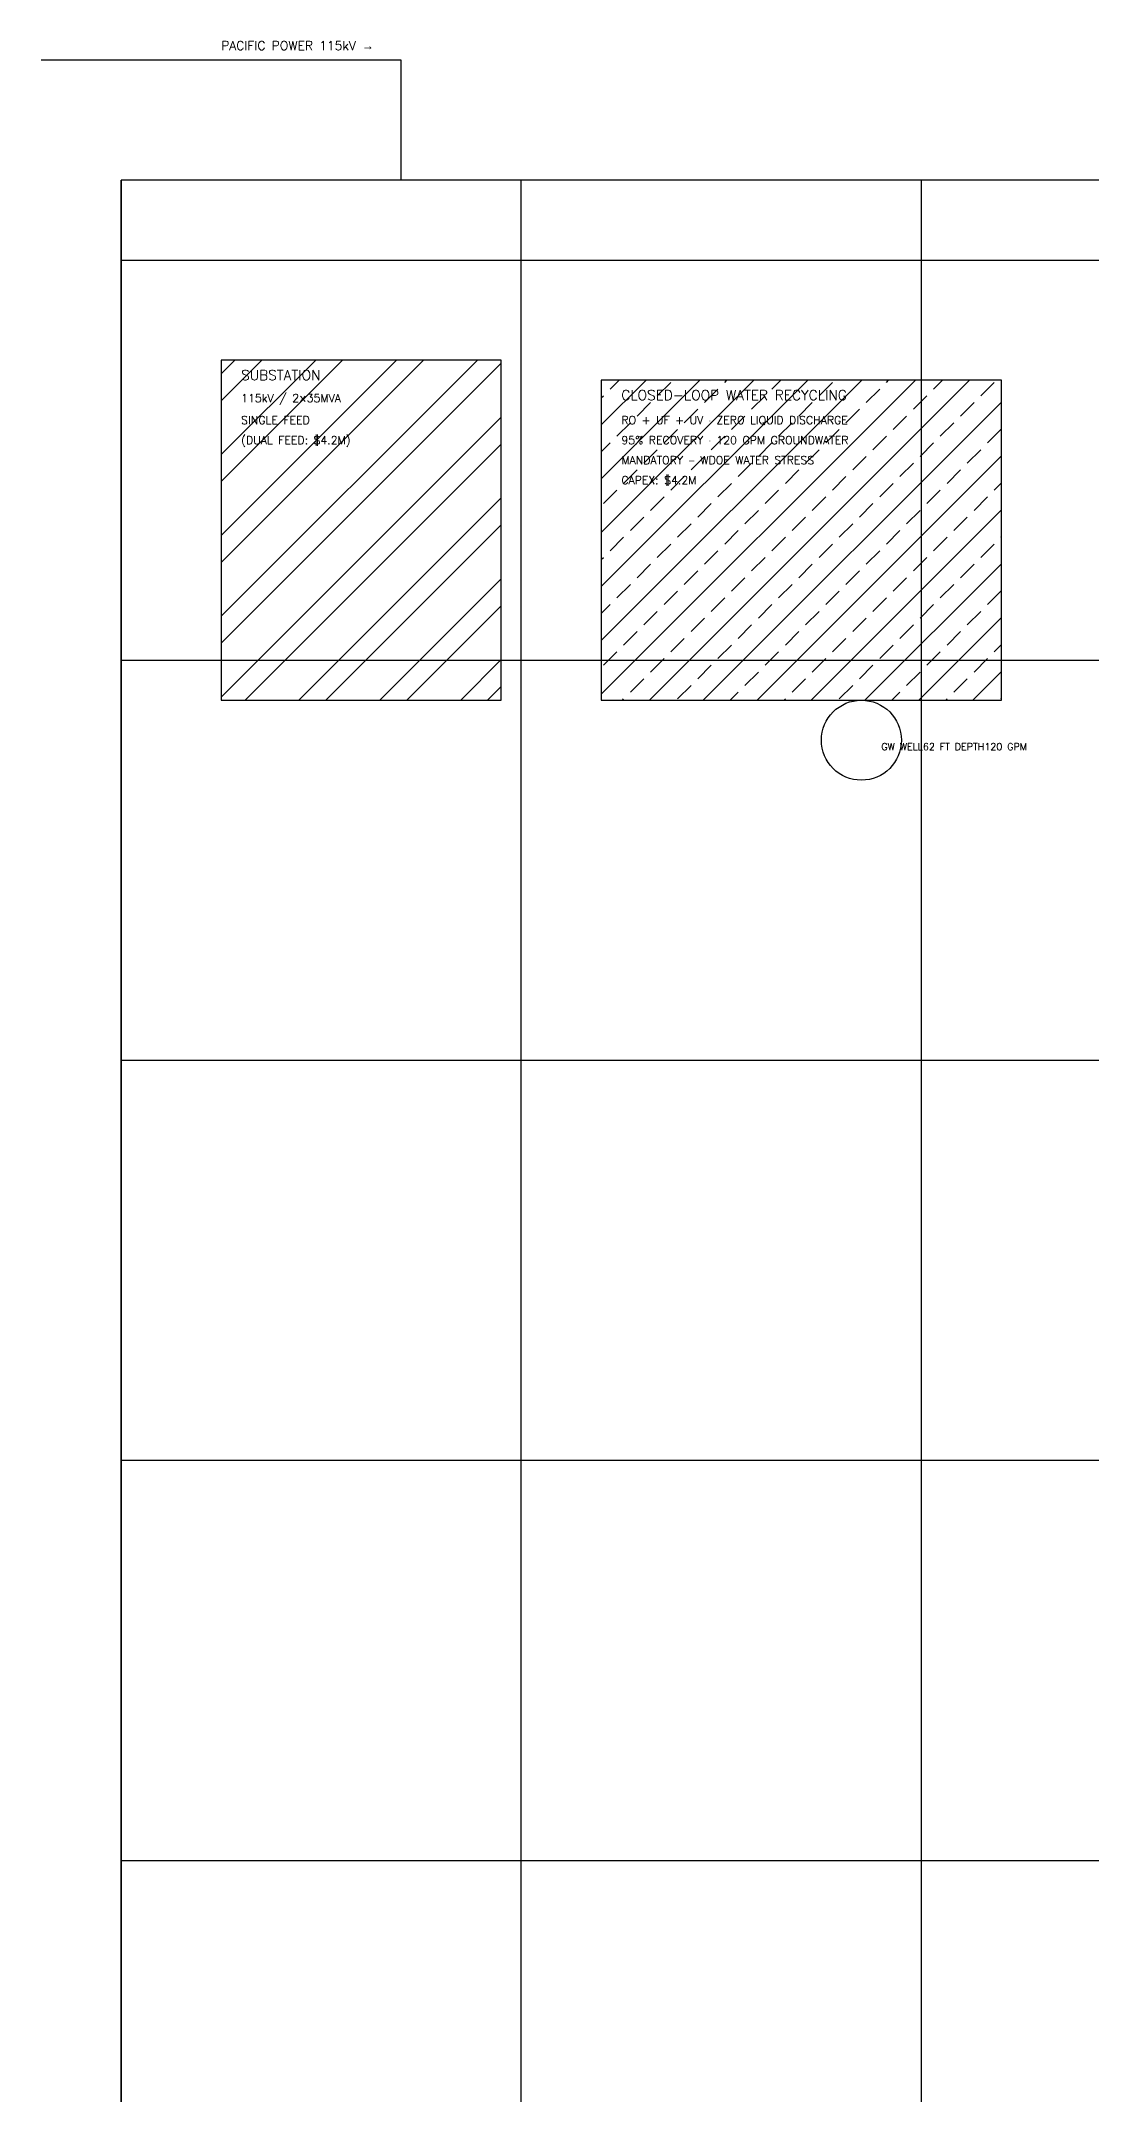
# Model space of a CAD drawing. Extents: x -30 to 7930, y -1150 to 3250.
# Drawn here: x -30 to 1020, y 1016 to 3069 of the extents above; entities that cross this region are included whole.
import ezdxf

# ---------------------------------------------------------------- set-up
doc = ezdxf.new("R2010")
doc.units = 0
for name, color, linetype in [('A-BLDG-UTIL', 3, 'Continuous'), ('C-SITE-BOUN', 7, 'Continuous'), ('E-UTIL-POWR', 2, 'Continuous'), ('P-UTIL-WATR', 5, 'Continuous'), ('X-ANNO-GRID', 8, 'Continuous'), ('X-ANNO-TEXT', 7, 'Continuous')]:
    doc.layers.add(name, color=color, linetype=linetype)
doc.styles.add('ENGINEERING', font='romans.shx')
doc.styles.add('TITLE', font='romand.shx')

msp = doc.modelspace()

# ---------------------------------------------------------------- hatches: boundary and pattern name
at = {"layer": 'A-BLDG-UTIL'}
h = msp.add_hatch(dxfattribs=at)
h.set_pattern_fill('ANSI33', scale=6)
h.paths.add_polyline_path([(530, 2410), (930, 2410), (930, 2730), (530, 2730)])
at = {"layer": 'E-UTIL-POWR'}
h = msp.add_hatch(dxfattribs=at)
h.set_pattern_fill('ANSI32', scale=6)
h.paths.add_polyline_path([(150, 2410), (430, 2410), (430, 2750), (150, 2750)])

# ---------------------------------------------------------------- linework, layer by layer
at = {"layer": 'A-BLDG-UTIL'}
msp.add_lwpolyline([(530, 2410), (930, 2410), (930, 2730), (530, 2730), (530, 2410)], dxfattribs=at)
at = {"layer": 'C-SITE-BOUN'}
msp.add_lwpolyline([(50, 50), (2930, 50), (2930, 2930), (50, 2930), (50, 50)], dxfattribs=at)
at = {"layer": 'E-UTIL-POWR'}
for p, q in [((330, 3050), (-30, 3050)), ((330, 2930), (330, 3050))]:
    msp.add_line(p, q, dxfattribs=at)
msp.add_lwpolyline([(150, 2410), (430, 2410), (430, 2750), (150, 2750), (150, 2410)], dxfattribs=at)
at = {"layer": 'P-UTIL-WATR'}
msp.add_circle((790, 2370), 40, dxfattribs=at)
at = {"layer": 'X-ANNO-GRID'}
for p, q in [((50, 50), (50, 2930)), ((450, 50), (450, 2930)), ((850, 50), (850, 2930)), ((50, 2850), (2930, 2850)), ((50, 2450), (2930, 2450)), ((50, 2050), (2930, 2050)), ((50, 1650), (2930, 1650)), ((50, 1250), (2930, 1250))]:
    msp.add_line(p, q, dxfattribs=at)

# ---------------------------------------------------------------- texts
at = {"layer": 'X-ANNO-TEXT'}
for s, height, style, p in [('PACIFIC POWER 115kV →', 9, 'ENGINEERING', (150, 3060)), ('SUBSTATION', 10, 'TITLE', (170, 2730)), ('115kV / 2×35MVA', 8, 'ENGINEERING', (170, 2708)), ('CLOSED-LOOP WATER RECYCLING', 10, 'TITLE', (550, 2710)), ('SINGLE FEED', 8, 'ENGINEERING', (170, 2686)), ('RO + UF + UV · ZERO LIQUID DISCHARGE', 8, 'ENGINEERING', (550, 2686)), ('(DUAL FEED: $4.2M)', 8, 'ENGINEERING', (170, 2666)), ('95% RECOVERY · 120 GPM GROUNDWATER', 8, 'ENGINEERING', (550, 2666)), ('MANDATORY — WDOE WATER STRESS', 8, 'ENGINEERING', (550, 2646)), ('CAPEX: $4.2M', 8, 'ENGINEERING', (550, 2626)), ('GW WELL62 FT DEPTH120 GPM', 7, 'ENGINEERING', (810, 2360))]:
    msp.add_text(s, height=height, dxfattribs=dict(at, style=style)).set_placement(p)

doc.saveas('drawing.dxf')
